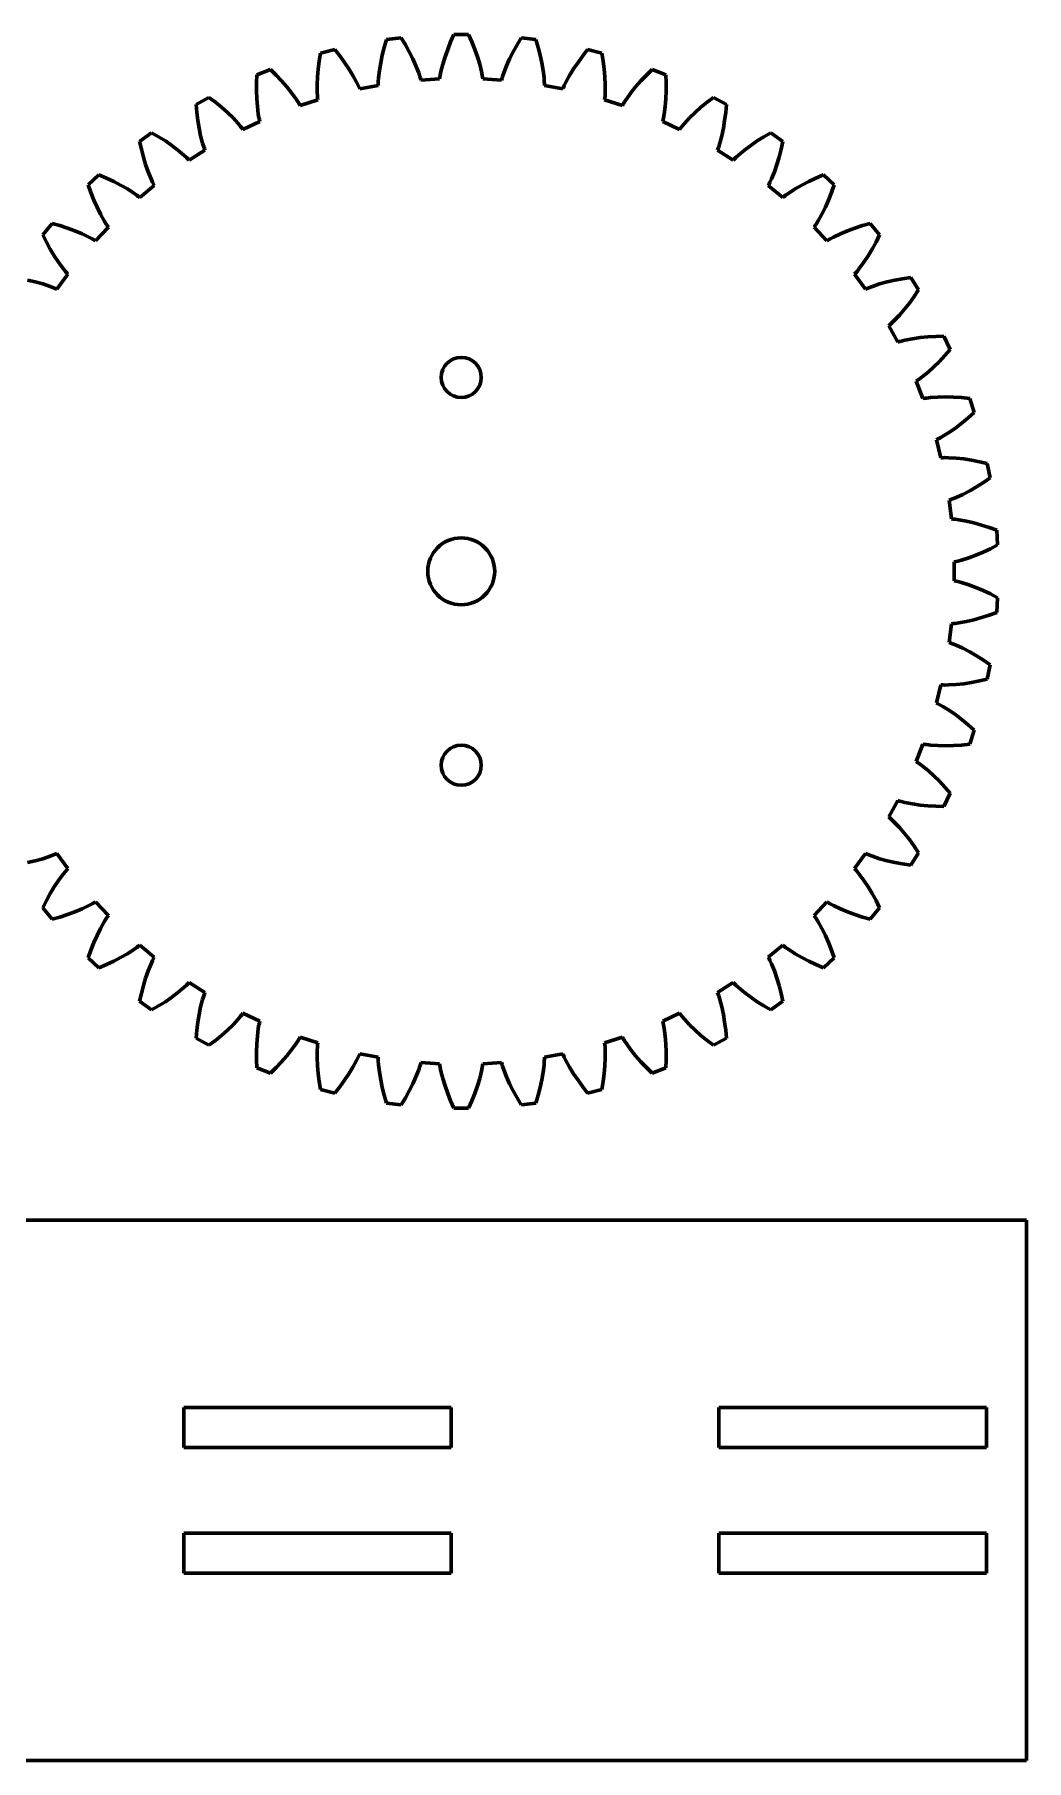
# Model space of a CAD drawing. Header units: millimetres. Extents: x -43 to 125, y -89 to 40.
# Drawn here: x 51.1 to 125.3, y -88.9 to 40.1 of the extents above; entities that cross this region are included whole.
import ezdxf

# ---------------------------------------------------------------- set-up
doc = ezdxf.new("R2010")
doc.units = ezdxf.units.MM
doc.linetypes.add('K5LT_BASIC', pattern=[0])

# ---------------------------------------------------------------- blocks, each defined once
blk = doc.blocks.new('U0')
at = {"color": 150, "linetype": 'K5LT_BASIC', "lineweight": 60, "true_color": 0x0080ff}
for p, q in [((125.26, -48.52), (-42.74, -48.52)), ((-42.74, -48.52), (-42.74, -88.92)), ((125.26, -88.92), (125.26, -48.52)), ((-42.74, -88.92), (125.26, -88.92))]:
    blk.add_line(p, q, dxfattribs=at)

msp = doc.modelspace()

# ---------------------------------------------------------------- linework, layer by layer
at = {"color": 150, "linetype": 'K5LT_BASIC', "lineweight": 60, "true_color": 0x0080ff}
for p, q in [((82.21, 39.59), (82.45, 40.14)), ((82.45, 40.14), (83.55, 40.14)), ((83.55, 40.14), (83.79, 39.59)), ((72.39, 38.15), (72.49, 38.74)), ((72.49, 38.74), (73.55, 39.02)), ((73.55, 39.02), (73.92, 38.54)), ((77.1, 38.6), (77.25, 39.18)), ((77.25, 39.18), (77.42, 39.76)), ((77.42, 39.76), (78.51, 39.89)), ((78.51, 39.89), (78.83, 39.38)), ((78.83, 39.38), (79.11, 38.85)), ((79.11, 38.85), (79.38, 38.33)), ((81.79, 38.48), (81.99, 39.03)), ((81.99, 39.03), (82.21, 39.59)), ((83.79, 39.59), (84.01, 39.03)), ((84.01, 39.03), (84.21, 38.48)), ((86.62, 38.33), (86.89, 38.85)), ((86.89, 38.85), (87.17, 39.38)), ((87.17, 39.38), (87.49, 39.89)), ((87.49, 39.89), (88.58, 39.76)), ((88.58, 39.76), (88.75, 39.18)), ((88.75, 39.18), (88.9, 38.6)), ((92.08, 38.54), (92.45, 39.02)), ((92.45, 39.02), (93.51, 38.74)), ((93.51, 38.74), (93.61, 38.15)), ((67.71, 37.12), (68.73, 37.52)), ((68.73, 37.52), (69.16, 37.1)), ((72.26, 36.97), (72.31, 37.56)), ((72.31, 37.56), (72.39, 38.15)), ((73.92, 38.54), (74.27, 38.06)), ((74.27, 38.06), (74.6, 37.57)), ((74.6, 37.57), (74.9, 37.08)), ((76.81, 36.89), (76.88, 37.46)), ((76.88, 37.46), (76.98, 38.03)), ((76.98, 38.03), (77.1, 38.6)), ((79.38, 38.33), (79.61, 37.8)), ((79.61, 37.8), (79.82, 37.27)), ((81.48, 37.37), (81.62, 37.93)), ((81.62, 37.93), (81.79, 38.48)), ((84.21, 38.48), (84.38, 37.93)), ((84.38, 37.93), (84.52, 37.37)), ((86.18, 37.27), (86.39, 37.8)), ((86.39, 37.8), (86.62, 38.33)), ((88.9, 38.6), (89.02, 38.03)), ((89.02, 38.03), (89.12, 37.46)), ((89.12, 37.46), (89.19, 36.89)), ((91.1, 37.08), (91.4, 37.57)), ((91.4, 37.57), (91.73, 38.06)), ((91.73, 38.06), (92.08, 38.54)), ((93.61, 38.15), (93.69, 37.56)), ((93.69, 37.56), (93.74, 36.97)), ((96.84, 37.1), (97.27, 37.52)), ((97.27, 37.52), (98.29, 37.12)), ((67.69, 36.52), (67.71, 37.12)), ((67.69, 35.92), (67.69, 36.52)), ((69.16, 37.1), (69.57, 36.67)), ((69.57, 36.67), (69.96, 36.22)), ((69.96, 36.22), (70.32, 35.77)), ((72.23, 36.39), (72.26, 36.97)), ((72.24, 35.82), (72.23, 36.39)), ((74.9, 37.08), (75.17, 36.58)), ((75.17, 36.58), (75.3, 36.32)), ((75.3, 36.32), (75.36, 36.19)), ((75.36, 36.19), (75.41, 36.07)), ((75.41, 36.07), (76.78, 36.33)), ((76.78, 36.47), (76.79, 36.61)), ((76.78, 36.33), (76.78, 36.47)), ((76.79, 36.61), (76.81, 36.89)), ((79.82, 37.27), (79.91, 37)), ((79.91, 37), (79.95, 36.87)), ((79.95, 36.87), (79.99, 36.73)), ((79.99, 36.73), (81.38, 36.82)), ((81.38, 36.82), (81.4, 36.96)), ((81.4, 36.96), (81.43, 37.1)), ((81.43, 37.1), (81.48, 37.37)), ((84.52, 37.37), (84.57, 37.1)), ((84.57, 37.1), (84.6, 36.96)), ((84.6, 36.96), (84.62, 36.82)), ((84.62, 36.82), (86.01, 36.73)), ((86.01, 36.73), (86.05, 36.87)), ((86.05, 36.87), (86.09, 37)), ((86.09, 37), (86.18, 37.27)), ((89.19, 36.89), (89.21, 36.61)), ((89.21, 36.61), (89.22, 36.47)), ((89.22, 36.47), (89.22, 36.33)), ((89.22, 36.33), (90.59, 36.07)), ((90.59, 36.07), (90.64, 36.19)), ((90.64, 36.19), (90.7, 36.32)), ((90.7, 36.32), (90.83, 36.58)), ((90.83, 36.58), (91.1, 37.08)), ((93.74, 36.97), (93.77, 36.39)), ((93.77, 36.39), (93.76, 35.82)), ((95.68, 35.77), (96.04, 36.22)), ((96.04, 36.22), (96.43, 36.67)), ((96.43, 36.67), (96.84, 37.1)), ((98.29, 37.12), (98.31, 36.52)), ((98.31, 36.52), (98.31, 35.92)), ((63.18, 34.91), (64.14, 35.44)), ((63.23, 34.31), (63.18, 34.91)), ((64.14, 35.44), (64.62, 35.07)), ((64.62, 35.07), (65.08, 34.7)), ((67.71, 35.33), (67.69, 35.92)), ((67.76, 34.76), (67.71, 35.33)), ((70.32, 35.77), (70.65, 35.31)), ((70.65, 35.31), (70.81, 35.07)), ((70.81, 35.07), (70.88, 34.95)), ((70.88, 34.95), (70.95, 34.83)), ((70.95, 34.83), (72.28, 35.26)), ((72.25, 35.54), (72.24, 35.82)), ((72.26, 35.4), (72.25, 35.54)), ((72.28, 35.26), (72.26, 35.4)), ((93.74, 35.4), (93.72, 35.26)), ((93.72, 35.26), (95.05, 34.83)), ((93.75, 35.54), (93.74, 35.4)), ((93.76, 35.82), (93.75, 35.54)), ((95.05, 34.83), (95.12, 34.95)), ((95.12, 34.95), (95.19, 35.07)), ((95.19, 35.07), (95.35, 35.31)), ((95.35, 35.31), (95.68, 35.77)), ((98.29, 35.33), (98.24, 34.76)), ((98.31, 35.92), (98.29, 35.33)), ((100.92, 34.7), (101.38, 35.07)), ((101.38, 35.07), (101.86, 35.44)), ((101.86, 35.44), (102.82, 34.91)), ((102.82, 34.91), (102.77, 34.31)), ((63.31, 33.72), (63.23, 34.31)), ((63.4, 33.14), (63.31, 33.72)), ((65.08, 34.7), (65.52, 34.3)), ((65.52, 34.3), (65.94, 33.9)), ((65.94, 33.9), (66.32, 33.48)), ((66.68, 33.05), (67.94, 33.64)), ((67.83, 34.19), (67.76, 34.76)), ((67.88, 33.91), (67.83, 34.19)), ((67.91, 33.78), (67.88, 33.91)), ((67.94, 33.64), (67.91, 33.78)), ((98.09, 33.78), (98.06, 33.64)), ((98.06, 33.64), (99.32, 33.05)), ((98.12, 33.91), (98.09, 33.78)), ((98.17, 34.19), (98.12, 33.91)), ((98.24, 34.76), (98.17, 34.19)), ((99.68, 33.48), (100.06, 33.9)), ((100.06, 33.9), (100.48, 34.3)), ((100.48, 34.3), (100.92, 34.7)), ((102.69, 33.72), (102.6, 33.14)), ((102.77, 34.31), (102.69, 33.72)), ((58.96, 32.15), (59.85, 32.8)), ((59.85, 32.8), (60.37, 32.49)), ((60.37, 32.49), (60.88, 32.18)), ((63.52, 32.57), (63.4, 33.14)), ((63.67, 32.02), (63.52, 32.57)), ((66.32, 33.48), (66.51, 33.26)), ((66.51, 33.26), (66.59, 33.16)), ((66.59, 33.16), (66.68, 33.05)), ((99.32, 33.05), (99.41, 33.16)), ((99.41, 33.16), (99.49, 33.26)), ((99.49, 33.26), (99.68, 33.48)), ((102.48, 32.57), (102.33, 32.02)), ((102.6, 33.14), (102.48, 32.57)), ((105.12, 32.18), (105.63, 32.49)), ((105.63, 32.49), (106.15, 32.8)), ((106.15, 32.8), (107.04, 32.15)), ((59.09, 31.56), (58.96, 32.15)), ((59.24, 30.98), (59.09, 31.56)), ((59.4, 30.42), (59.24, 30.98)), ((60.88, 32.18), (61.36, 31.84)), ((61.36, 31.84), (61.82, 31.49)), ((61.82, 31.49), (62.26, 31.13)), ((62.26, 31.13), (62.47, 30.94)), ((62.67, 30.74), (63.84, 31.49)), ((63.75, 31.75), (63.67, 32.02)), ((63.8, 31.62), (63.75, 31.75)), ((63.84, 31.49), (63.8, 31.62)), ((102.2, 31.62), (102.16, 31.49)), ((102.16, 31.49), (103.33, 30.74)), ((102.25, 31.75), (102.2, 31.62)), ((102.33, 32.02), (102.25, 31.75)), ((103.53, 30.94), (103.74, 31.13)), ((103.74, 31.13), (104.18, 31.49)), ((104.18, 31.49), (104.64, 31.84)), ((104.64, 31.84), (105.12, 32.18)), ((106.76, 30.98), (106.6, 30.42)), ((106.91, 31.56), (106.76, 30.98)), ((107.04, 32.15), (106.91, 31.56)), ((59.59, 29.87), (59.4, 30.42)), ((59.81, 29.34), (59.59, 29.87)), ((62.47, 30.94), (62.57, 30.84)), ((62.57, 30.84), (62.67, 30.74)), ((103.33, 30.74), (103.43, 30.84)), ((103.43, 30.84), (103.53, 30.94)), ((106.41, 29.87), (106.19, 29.34)), ((106.6, 30.42), (106.41, 29.87)), ((55.12, 28.89), (55.92, 29.64)), ((55.32, 28.32), (55.12, 28.89)), ((55.92, 29.64), (56.48, 29.4)), ((56.48, 29.4), (57.02, 29.15)), ((57.02, 29.15), (57.54, 28.88)), ((57.54, 28.88), (58.04, 28.59)), ((58.04, 28.59), (58.52, 28.28)), ((58.97, 27.95), (60.05, 28.84)), ((59.92, 29.09), (59.81, 29.34)), ((59.99, 28.96), (59.92, 29.09)), ((60.05, 28.84), (59.99, 28.96)), ((106.01, 28.96), (105.95, 28.84)), ((105.95, 28.84), (107.03, 27.95)), ((106.08, 29.09), (106.01, 28.96)), ((106.19, 29.34), (106.08, 29.09)), ((107.48, 28.28), (107.96, 28.59)), ((107.96, 28.59), (108.46, 28.88)), ((108.46, 28.88), (108.98, 29.15)), ((108.98, 29.15), (109.52, 29.4)), ((109.52, 29.4), (110.08, 29.64)), ((110.08, 29.64), (110.88, 28.89)), ((110.88, 28.89), (110.68, 28.32)), ((55.54, 27.76), (55.32, 28.32)), ((55.78, 27.22), (55.54, 27.76)), ((56.03, 26.7), (55.78, 27.22)), ((58.52, 28.28), (58.75, 28.12)), ((58.75, 28.12), (58.86, 28.03)), ((58.86, 28.03), (58.97, 27.95)), ((107.03, 27.95), (107.14, 28.03)), ((107.14, 28.03), (107.25, 28.12)), ((107.25, 28.12), (107.48, 28.28)), ((110.22, 27.22), (109.97, 26.7)), ((110.46, 27.76), (110.22, 27.22)), ((110.68, 28.32), (110.46, 27.76)), ((51.72, 25.16), (52.42, 26.01)), ((52.42, 26.01), (53, 25.85)), ((53, 25.85), (53.57, 25.66)), ((56.31, 26.21), (56.03, 26.7)), ((56.46, 25.97), (56.31, 26.21)), ((56.54, 25.85), (56.46, 25.97)), ((56.62, 25.73), (56.54, 25.85)), ((109.46, 25.85), (109.38, 25.73)), ((109.54, 25.97), (109.46, 25.85)), ((109.69, 26.21), (109.54, 25.97)), ((109.97, 26.7), (109.69, 26.21)), ((112.43, 25.66), (113, 25.85)), ((113, 25.85), (113.58, 26.01)), ((113.58, 26.01), (114.28, 25.16)), ((51.99, 24.62), (51.72, 25.16)), ((52.28, 24.1), (51.99, 24.62)), ((53.57, 25.66), (54.12, 25.46)), ((54.12, 25.46), (54.65, 25.24)), ((54.65, 25.24), (55.17, 24.99)), ((55.17, 24.99), (55.42, 24.86)), ((55.42, 24.86), (55.54, 24.79)), ((55.54, 24.79), (55.66, 24.72)), ((55.66, 24.72), (56.62, 25.73)), ((109.38, 25.73), (110.34, 24.72)), ((110.34, 24.72), (110.46, 24.79)), ((110.46, 24.79), (110.58, 24.86)), ((110.58, 24.86), (110.83, 24.99)), ((110.83, 24.99), (111.35, 25.24)), ((111.35, 25.24), (111.88, 25.46)), ((111.88, 25.46), (112.43, 25.66)), ((114.01, 24.62), (113.72, 24.1)), ((114.28, 25.16), (114.01, 24.62)), ((52.58, 23.6), (52.28, 24.1)), ((52.9, 23.11), (52.58, 23.6)), ((113.42, 23.6), (113.1, 23.11)), ((113.72, 24.1), (113.42, 23.6)), ((52.78, 21.1), (53.6, 22.22)), ((53.24, 22.65), (52.9, 23.11)), ((53.41, 22.43), (53.24, 22.65)), ((53.51, 22.33), (53.41, 22.43)), ((53.6, 22.22), (53.51, 22.33)), ((112.49, 22.33), (112.4, 22.22)), ((112.4, 22.22), (113.22, 21.1)), ((112.59, 22.43), (112.49, 22.33)), ((112.76, 22.65), (112.59, 22.43)), ((113.1, 23.11), (112.76, 22.65)), ((116, 21.88), (116.6, 21.97)), ((116.6, 21.97), (117.19, 21.05)), ((50.58, 21.77), (51.16, 21.64)), ((51.16, 21.64), (51.72, 21.49)), ((51.72, 21.49), (52.26, 21.3)), ((52.26, 21.3), (52.52, 21.2)), ((52.52, 21.2), (52.65, 21.15)), ((52.65, 21.15), (52.78, 21.1)), ((113.22, 21.1), (113.35, 21.15)), ((113.35, 21.15), (113.48, 21.2)), ((113.48, 21.2), (113.74, 21.3)), ((113.74, 21.3), (114.28, 21.49)), ((114.28, 21.49), (114.84, 21.64)), ((114.84, 21.64), (115.42, 21.77)), ((115.42, 21.77), (116, 21.88)), ((117.19, 21.05), (116.85, 20.54)), ((116.14, 19.6), (115.76, 19.16)), ((116.5, 20.06), (116.14, 19.6)), ((116.85, 20.54), (116.5, 20.06)), ((115.06, 18.46), (114.96, 18.36)), ((114.96, 18.36), (115.63, 17.14)), ((115.16, 18.55), (115.06, 18.46)), ((115.37, 18.75), (115.16, 18.55)), ((115.76, 19.16), (115.37, 18.75)), ((115.63, 17.14), (115.76, 17.18)), ((115.76, 17.18), (115.9, 17.22)), ((115.9, 17.22), (116.17, 17.28)), ((116.17, 17.28), (116.73, 17.39)), ((116.73, 17.39), (117.3, 17.48)), ((117.3, 17.48), (117.89, 17.54)), ((117.89, 17.54), (118.48, 17.57)), ((118.48, 17.57), (119.09, 17.59)), ((119.09, 17.59), (119.55, 16.59)), ((118.75, 15.7), (118.33, 15.29)), ((119.16, 16.14), (118.75, 15.7)), ((119.55, 16.59), (119.16, 16.14)), ((117.12, 14.29), (117, 14.21)), ((117, 14.21), (117.52, 12.92)), ((117.24, 14.37), (117.12, 14.29)), ((117.46, 14.54), (117.24, 14.37)), ((117.9, 14.9), (117.46, 14.54)), ((118.33, 15.29), (117.9, 14.9)), ((117.52, 12.92), (117.66, 12.94)), ((117.66, 12.94), (117.79, 12.96)), ((117.79, 12.96), (118.08, 12.99)), ((118.08, 12.99), (118.64, 13.03)), ((118.64, 13.03), (119.22, 13.04)), ((119.22, 13.04), (119.81, 13.03)), ((119.81, 13.03), (120.41, 12.99)), ((120.41, 12.99), (121.01, 12.93)), ((121.01, 12.93), (121.35, 11.88)), ((121.35, 11.88), (120.9, 11.48)), ((119.5, 10.41), (119.01, 10.11)), ((119.97, 10.74), (119.5, 10.41)), ((120.44, 11.1), (119.97, 10.74)), ((120.9, 11.48), (120.44, 11.1)), ((118.64, 9.9), (118.52, 9.84)), ((118.52, 9.84), (118.86, 8.49)), ((118.77, 9.97), (118.64, 9.9)), ((119.01, 10.11), (118.77, 9.97)), ((118.86, 8.49), (119, 8.49)), ((119, 8.49), (119.14, 8.5)), ((119.14, 8.5), (119.43, 8.49)), ((119.43, 8.49), (120, 8.46)), ((120, 8.46), (120.57, 8.4)), ((120.57, 8.4), (121.15, 8.31)), ((121.15, 8.31), (121.74, 8.2)), ((121.74, 8.2), (122.33, 8.06)), ((122.33, 8.06), (122.53, 6.98)), ((122.04, 6.64), (121.53, 6.32)), ((122.53, 6.98), (122.04, 6.64)), ((119.6, 5.36), (119.47, 5.31)), ((119.47, 5.31), (119.65, 3.93)), ((119.73, 5.41), (119.6, 5.36)), ((119.99, 5.51), (119.73, 5.41)), ((120.51, 5.75), (119.99, 5.51)), ((121.03, 6.02), (120.51, 5.75)), ((121.53, 6.32), (121.03, 6.02)), ((119.65, 3.93), (119.78, 3.91)), ((119.78, 3.91), (119.92, 3.9)), ((119.92, 3.9), (120.2, 3.86)), ((120.2, 3.86), (120.77, 3.76)), ((120.77, 3.76), (121.33, 3.62)), ((121.33, 3.62), (121.89, 3.46)), ((121.89, 3.46), (122.46, 3.28)), ((122.46, 3.28), (123.03, 3.07)), ((123.03, 3.07), (123.1, 1.97)), ((122.02, 1.44), (121.48, 1.21)), ((122.56, 1.69), (122.02, 1.44)), ((123.1, 1.97), (122.56, 1.69)), ((119.99, 0.73), (119.85, 0.7)), ((119.85, 0.7), (119.85, -0.7)), ((120.12, 0.76), (119.99, 0.73)), ((120.39, 0.83), (120.12, 0.76)), ((120.94, 1.01), (120.39, 0.83)), ((121.48, 1.21), (120.94, 1.01)), ((119.85, -0.7), (119.99, -0.73)), ((119.99, -0.73), (120.12, -0.76)), ((120.12, -0.76), (120.39, -0.83)), ((120.39, -0.83), (120.94, -1.01)), ((120.94, -1.01), (121.48, -1.21)), ((121.48, -1.21), (122.02, -1.44)), ((122.02, -1.44), (122.56, -1.69)), ((122.56, -1.69), (123.1, -1.97)), ((123.1, -1.97), (123.03, -3.07)), ((120.2, -3.86), (119.92, -3.9)), ((120.77, -3.76), (120.2, -3.86)), ((121.33, -3.62), (120.77, -3.76)), ((121.89, -3.46), (121.33, -3.62)), ((122.46, -3.28), (121.89, -3.46)), ((123.03, -3.07), (122.46, -3.28)), ((119.65, -3.93), (119.47, -5.31)), ((119.78, -3.91), (119.65, -3.93)), ((119.92, -3.9), (119.78, -3.91)), ((119.47, -5.31), (119.6, -5.36)), ((119.6, -5.36), (119.73, -5.41)), ((119.73, -5.41), (119.99, -5.51)), ((119.99, -5.51), (120.51, -5.75)), ((120.51, -5.75), (121.03, -6.02)), ((121.03, -6.02), (121.53, -6.32)), ((121.53, -6.32), (122.04, -6.64)), ((122.04, -6.64), (122.53, -6.98)), ((122.53, -6.98), (122.33, -8.06)), ((118.86, -8.49), (118.52, -9.84)), ((119, -8.49), (118.86, -8.49)), ((119.14, -8.5), (119, -8.49)), ((119.43, -8.49), (119.14, -8.5)), ((120, -8.46), (119.43, -8.49)), ((120.57, -8.4), (120, -8.46)), ((121.15, -8.31), (120.57, -8.4)), ((121.74, -8.2), (121.15, -8.31)), ((122.33, -8.06), (121.74, -8.2)), ((118.52, -9.84), (118.64, -9.9)), ((118.64, -9.9), (118.77, -9.97)), ((118.77, -9.97), (119.01, -10.11)), ((119.01, -10.11), (119.5, -10.41)), ((119.5, -10.41), (119.97, -10.74)), ((119.97, -10.74), (120.44, -11.1)), ((120.44, -11.1), (120.9, -11.48)), ((120.9, -11.48), (121.35, -11.88)), ((121.35, -11.88), (121.01, -12.93)), ((117.52, -12.92), (117, -14.21)), ((117.66, -12.94), (117.52, -12.92)), ((117.79, -12.96), (117.66, -12.94)), ((118.08, -12.99), (117.79, -12.96)), ((118.64, -13.03), (118.08, -12.99)), ((119.22, -13.04), (118.64, -13.03)), ((119.81, -13.03), (119.22, -13.04)), ((120.41, -12.99), (119.81, -13.03)), ((121.01, -12.93), (120.41, -12.99)), ((117, -14.21), (117.12, -14.29)), ((117.12, -14.29), (117.24, -14.37)), ((117.24, -14.37), (117.46, -14.54)), ((117.46, -14.54), (117.9, -14.9)), ((117.9, -14.9), (118.33, -15.29)), ((118.33, -15.29), (118.75, -15.7)), ((118.75, -15.7), (119.16, -16.14)), ((119.55, -16.59), (119.09, -17.59)), ((119.16, -16.14), (119.55, -16.59)), ((115.63, -17.14), (114.96, -18.36)), ((115.76, -17.18), (115.63, -17.14)), ((115.9, -17.22), (115.76, -17.18)), ((116.17, -17.28), (115.9, -17.22)), ((116.73, -17.39), (116.17, -17.28)), ((117.3, -17.48), (116.73, -17.39)), ((117.89, -17.54), (117.3, -17.48)), ((118.48, -17.57), (117.89, -17.54)), ((119.09, -17.59), (118.48, -17.57)), ((114.96, -18.36), (115.06, -18.46)), ((115.06, -18.46), (115.16, -18.55)), ((115.16, -18.55), (115.37, -18.75)), ((115.37, -18.75), (115.76, -19.16)), ((115.76, -19.16), (116.14, -19.6)), ((116.14, -19.6), (116.5, -20.06)), ((116.5, -20.06), (116.85, -20.54)), ((116.85, -20.54), (117.19, -21.05)), ((51.16, -21.64), (50.58, -21.77)), ((51.72, -21.49), (51.16, -21.64)), ((52.26, -21.31), (51.72, -21.49)), ((52.52, -21.2), (52.26, -21.31)), ((52.65, -21.15), (52.52, -21.2)), ((52.78, -21.1), (52.65, -21.15)), ((53.6, -22.22), (52.78, -21.1)), ((113.22, -21.1), (112.4, -22.22)), ((113.35, -21.15), (113.22, -21.1)), ((113.48, -21.2), (113.35, -21.15)), ((113.74, -21.31), (113.48, -21.2)), ((114.28, -21.49), (113.74, -21.31)), ((114.84, -21.64), (114.28, -21.49)), ((115.42, -21.77), (114.84, -21.64)), ((116, -21.88), (115.42, -21.77)), ((116.6, -21.97), (116, -21.88)), ((117.19, -21.05), (116.6, -21.97)), ((52.58, -23.6), (52.9, -23.11)), ((52.9, -23.11), (53.24, -22.65)), ((53.24, -22.65), (53.41, -22.44)), ((53.41, -22.44), (53.51, -22.33)), ((53.51, -22.33), (53.6, -22.22)), ((112.4, -22.22), (112.49, -22.33)), ((112.49, -22.33), (112.59, -22.44)), ((112.59, -22.44), (112.76, -22.65)), ((112.76, -22.65), (113.1, -23.11)), ((113.1, -23.11), (113.42, -23.6)), ((51.99, -24.62), (52.28, -24.1)), ((52.28, -24.1), (52.58, -23.6)), ((113.42, -23.6), (113.72, -24.1)), ((113.72, -24.1), (114.01, -24.62)), ((51.72, -25.16), (51.99, -24.62)), ((52.42, -26.01), (51.72, -25.16)), ((53.57, -25.66), (53, -25.85)), ((54.12, -25.46), (53.57, -25.66)), ((54.65, -25.24), (54.12, -25.46)), ((55.17, -24.99), (54.65, -25.24)), ((55.42, -24.86), (55.17, -24.99)), ((55.54, -24.79), (55.42, -24.86)), ((55.66, -24.72), (55.54, -24.79)), ((56.62, -25.73), (55.66, -24.72)), ((56.54, -25.85), (56.62, -25.73)), ((110.34, -24.72), (109.38, -25.73)), ((109.38, -25.73), (109.46, -25.85)), ((110.46, -24.79), (110.34, -24.72)), ((110.58, -24.86), (110.46, -24.79)), ((110.83, -24.99), (110.58, -24.86)), ((111.35, -25.24), (110.83, -24.99)), ((111.88, -25.46), (111.35, -25.24)), ((112.43, -25.66), (111.88, -25.46)), ((113, -25.85), (112.43, -25.66)), ((114.28, -25.16), (113.58, -26.01)), ((114.01, -24.62), (114.28, -25.16)), ((53, -25.85), (52.42, -26.01)), ((55.78, -27.22), (56.03, -26.7)), ((56.03, -26.7), (56.31, -26.21)), ((56.31, -26.21), (56.46, -25.97)), ((56.46, -25.97), (56.54, -25.85)), ((109.46, -25.85), (109.54, -25.97)), ((109.54, -25.97), (109.69, -26.21)), ((109.69, -26.21), (109.97, -26.7)), ((109.97, -26.7), (110.22, -27.22)), ((113.58, -26.01), (113, -25.85)), ((55.12, -28.89), (55.32, -28.32)), ((55.32, -28.32), (55.54, -27.76)), ((55.54, -27.76), (55.78, -27.22)), ((58.52, -28.28), (58.04, -28.59)), ((58.75, -28.12), (58.52, -28.28)), ((58.86, -28.03), (58.75, -28.12)), ((58.97, -27.95), (58.86, -28.03)), ((60.05, -28.84), (58.97, -27.95)), ((107.03, -27.95), (105.95, -28.84)), ((107.14, -28.03), (107.03, -27.95)), ((107.25, -28.12), (107.14, -28.03)), ((107.48, -28.28), (107.25, -28.12)), ((107.96, -28.59), (107.48, -28.28)), ((110.22, -27.22), (110.46, -27.76)), ((110.46, -27.76), (110.68, -28.32)), ((110.68, -28.32), (110.88, -28.89)), ((55.92, -29.64), (55.12, -28.89)), ((56.48, -29.4), (55.92, -29.64)), ((57.02, -29.15), (56.48, -29.4)), ((57.54, -28.88), (57.02, -29.15)), ((58.04, -28.59), (57.54, -28.88)), ((59.59, -29.87), (59.81, -29.34)), ((59.81, -29.34), (59.92, -29.09)), ((59.92, -29.09), (59.99, -28.96)), ((59.99, -28.96), (60.05, -28.84)), ((105.95, -28.84), (106.01, -28.96)), ((106.01, -28.96), (106.08, -29.09)), ((106.08, -29.09), (106.19, -29.34)), ((106.19, -29.34), (106.41, -29.87)), ((108.46, -28.88), (107.96, -28.59)), ((108.98, -29.15), (108.46, -28.88)), ((109.52, -29.4), (108.98, -29.15)), ((110.08, -29.64), (109.52, -29.4)), ((110.88, -28.89), (110.08, -29.64)), ((59.24, -30.98), (59.4, -30.42)), ((59.4, -30.42), (59.59, -29.87)), ((62.47, -30.94), (62.26, -31.13)), ((62.57, -30.84), (62.47, -30.94)), ((62.67, -30.74), (62.57, -30.84)), ((63.84, -31.49), (62.67, -30.74)), ((103.33, -30.74), (102.16, -31.49)), ((103.43, -30.84), (103.33, -30.74)), ((103.53, -30.94), (103.43, -30.84)), ((103.74, -31.13), (103.53, -30.94)), ((106.41, -29.87), (106.6, -30.42)), ((106.6, -30.42), (106.76, -30.98)), ((58.96, -32.15), (59.09, -31.56)), ((59.85, -32.8), (58.96, -32.15)), ((59.09, -31.56), (59.24, -30.98)), ((60.88, -32.18), (60.37, -32.49)), ((61.36, -31.84), (60.88, -32.18)), ((61.82, -31.49), (61.36, -31.84)), ((62.26, -31.13), (61.82, -31.49)), ((63.52, -32.57), (63.67, -32.02)), ((63.67, -32.02), (63.75, -31.75)), ((63.75, -31.75), (63.8, -31.62)), ((63.8, -31.62), (63.84, -31.49)), ((102.16, -31.49), (102.2, -31.62)), ((102.2, -31.62), (102.25, -31.75)), ((102.25, -31.75), (102.33, -32.02)), ((102.33, -32.02), (102.48, -32.57)), ((104.18, -31.49), (103.74, -31.13)), ((104.64, -31.84), (104.18, -31.49)), ((105.12, -32.18), (104.64, -31.84)), ((105.63, -32.49), (105.12, -32.18)), ((107.04, -32.15), (106.15, -32.8)), ((106.76, -30.98), (106.91, -31.56)), ((106.91, -31.56), (107.04, -32.15)), ((60.37, -32.49), (59.85, -32.8)), ((63.31, -33.72), (63.4, -33.14)), ((63.4, -33.14), (63.52, -32.57)), ((66.32, -33.48), (65.94, -33.9)), ((66.51, -33.27), (66.32, -33.48)), ((66.59, -33.16), (66.51, -33.27)), ((66.68, -33.05), (66.59, -33.16)), ((67.94, -33.64), (66.68, -33.05)), ((99.32, -33.05), (98.06, -33.64)), ((99.41, -33.16), (99.32, -33.05)), ((99.49, -33.27), (99.41, -33.16)), ((99.68, -33.48), (99.49, -33.27)), ((100.06, -33.9), (99.68, -33.48)), ((102.48, -32.57), (102.6, -33.14)), ((102.6, -33.14), (102.69, -33.72)), ((106.15, -32.8), (105.63, -32.49)), ((63.18, -34.91), (63.23, -34.31)), ((63.23, -34.31), (63.31, -33.72)), ((65.08, -34.7), (64.62, -35.07)), ((65.52, -34.3), (65.08, -34.7)), ((65.94, -33.9), (65.52, -34.3)), ((67.71, -35.33), (67.76, -34.76)), ((67.76, -34.76), (67.83, -34.19)), ((67.83, -34.19), (67.88, -33.91)), ((67.88, -33.91), (67.91, -33.78)), ((67.91, -33.78), (67.94, -33.64)), ((70.95, -34.83), (70.88, -34.95)), ((72.28, -35.26), (70.95, -34.83)), ((95.05, -34.83), (93.72, -35.26)), ((95.12, -34.95), (95.05, -34.83)), ((98.06, -33.64), (98.09, -33.78)), ((98.09, -33.78), (98.12, -33.91)), ((98.12, -33.91), (98.17, -34.19)), ((98.17, -34.19), (98.24, -34.76)), ((98.24, -34.76), (98.29, -35.33)), ((100.48, -34.3), (100.06, -33.9)), ((100.92, -34.7), (100.48, -34.3)), ((101.38, -35.07), (100.92, -34.7)), ((102.69, -33.72), (102.77, -34.31)), ((102.77, -34.31), (102.82, -34.91)), ((64.14, -35.44), (63.18, -34.91)), ((64.62, -35.07), (64.14, -35.44)), ((67.69, -35.92), (67.71, -35.33)), ((67.69, -36.52), (67.69, -35.92)), ((70.32, -35.77), (69.96, -36.22)), ((70.65, -35.31), (70.32, -35.77)), ((70.81, -35.07), (70.65, -35.31)), ((70.88, -34.95), (70.81, -35.07)), ((72.23, -36.39), (72.24, -35.82)), ((72.24, -35.82), (72.25, -35.54)), ((72.25, -35.54), (72.26, -35.4)), ((72.26, -35.4), (72.28, -35.26)), ((75.41, -36.07), (75.36, -36.19)), ((76.78, -36.33), (75.41, -36.07)), ((90.59, -36.07), (89.22, -36.33)), ((90.64, -36.19), (90.59, -36.07)), ((93.72, -35.26), (93.74, -35.4)), ((93.74, -35.4), (93.75, -35.54)), ((93.75, -35.54), (93.76, -35.82)), ((93.76, -35.82), (93.77, -36.39)), ((95.19, -35.07), (95.12, -34.95)), ((95.35, -35.31), (95.19, -35.07)), ((95.68, -35.77), (95.35, -35.31)), ((96.04, -36.22), (95.68, -35.77)), ((98.29, -35.33), (98.31, -35.92)), ((98.31, -35.92), (98.31, -36.52)), ((101.86, -35.44), (101.38, -35.07)), ((102.82, -34.91), (101.86, -35.44)), ((67.71, -37.12), (67.69, -36.52)), ((68.73, -37.52), (67.71, -37.12)), ((69.16, -37.1), (68.73, -37.52)), ((69.57, -36.67), (69.16, -37.1)), ((69.96, -36.22), (69.57, -36.67)), ((72.26, -36.97), (72.23, -36.39)), ((72.31, -37.56), (72.26, -36.97)), ((74.9, -37.08), (74.6, -37.57)), ((75.17, -36.58), (74.9, -37.08)), ((75.3, -36.32), (75.17, -36.58)), ((75.36, -36.19), (75.3, -36.32)), ((76.78, -36.47), (76.78, -36.33)), ((76.79, -36.61), (76.78, -36.47)), ((76.81, -36.89), (76.79, -36.61)), ((76.88, -37.46), (76.81, -36.89)), ((79.82, -37.27), (79.61, -37.8)), ((79.91, -37), (79.82, -37.27)), ((79.95, -36.87), (79.91, -37)), ((79.99, -36.73), (79.95, -36.87)), ((81.38, -36.82), (79.99, -36.73)), ((81.4, -36.96), (81.38, -36.82)), ((81.43, -37.1), (81.4, -36.96)), ((81.48, -37.37), (81.43, -37.1)), ((81.62, -37.93), (81.48, -37.37)), ((84.52, -37.37), (84.38, -37.93)), ((84.57, -37.1), (84.52, -37.37)), ((84.6, -36.96), (84.57, -37.1)), ((84.62, -36.82), (84.6, -36.96)), ((86.01, -36.73), (84.62, -36.82)), ((86.05, -36.87), (86.01, -36.73)), ((86.09, -37), (86.05, -36.87)), ((86.18, -37.27), (86.09, -37)), ((86.39, -37.8), (86.18, -37.27)), ((89.19, -36.89), (89.12, -37.46)), ((89.21, -36.61), (89.19, -36.89)), ((89.22, -36.47), (89.21, -36.61)), ((89.22, -36.33), (89.22, -36.47)), ((90.7, -36.32), (90.64, -36.19)), ((90.83, -36.58), (90.7, -36.32)), ((91.1, -37.08), (90.83, -36.58)), ((91.4, -37.57), (91.1, -37.08)), ((93.74, -36.97), (93.69, -37.56)), ((93.77, -36.39), (93.74, -36.97)), ((96.43, -36.67), (96.04, -36.22)), ((96.84, -37.1), (96.43, -36.67)), ((97.27, -37.52), (96.84, -37.1)), ((98.29, -37.12), (97.27, -37.52)), ((98.31, -36.52), (98.29, -37.12)), ((72.39, -38.15), (72.31, -37.56)), ((72.49, -38.74), (72.39, -38.15)), ((73.92, -38.54), (73.55, -39.02)), ((74.27, -38.06), (73.92, -38.54)), ((74.6, -37.57), (74.27, -38.06)), ((76.98, -38.03), (76.88, -37.46)), ((77.1, -38.6), (76.98, -38.03)), ((77.25, -39.18), (77.1, -38.6)), ((79.38, -38.33), (79.11, -38.85)), ((79.61, -37.8), (79.38, -38.33)), ((81.79, -38.48), (81.62, -37.93)), ((81.99, -39.04), (81.79, -38.48)), ((84.21, -38.48), (84.01, -39.04)), ((84.38, -37.93), (84.21, -38.48)), ((86.62, -38.33), (86.39, -37.8)), ((86.89, -38.85), (86.62, -38.33)), ((88.9, -38.6), (88.75, -39.18)), ((89.02, -38.03), (88.9, -38.6)), ((89.12, -37.46), (89.02, -38.03)), ((91.73, -38.06), (91.4, -37.57)), ((92.08, -38.54), (91.73, -38.06)), ((92.45, -39.02), (92.08, -38.54)), ((93.61, -38.15), (93.51, -38.74)), ((93.69, -37.56), (93.61, -38.15)), ((73.55, -39.02), (72.49, -38.74)), ((77.42, -39.76), (77.25, -39.18)), ((78.51, -39.89), (77.42, -39.76)), ((78.83, -39.38), (78.51, -39.89)), ((79.11, -38.85), (78.83, -39.38)), ((82.21, -39.59), (81.99, -39.04)), ((82.45, -40.14), (82.21, -39.59)), ((83.79, -39.59), (83.55, -40.14)), ((84.01, -39.04), (83.79, -39.59)), ((87.17, -39.38), (86.89, -38.85)), ((87.49, -39.89), (87.17, -39.38)), ((88.58, -39.76), (87.49, -39.89)), ((88.75, -39.18), (88.58, -39.76)), ((93.51, -38.74), (92.45, -39.02)), ((83.55, -40.14), (82.45, -40.14)), ((62.26, -62.52), (82.26, -62.52)), ((62.26, -65.52), (62.26, -62.52)), ((82.26, -62.52), (82.26, -65.52)), ((102.26, -65.52), (102.26, -62.52)), ((102.26, -62.52), (122.26, -62.52)), ((122.26, -62.52), (122.26, -65.52)), ((82.26, -65.52), (62.26, -65.52)), ((122.26, -65.52), (102.26, -65.52)), ((62.26, -71.92), (82.26, -71.92)), ((62.26, -74.92), (62.26, -71.92)), ((82.26, -71.92), (82.26, -74.92)), ((102.26, -74.92), (102.26, -71.92)), ((102.26, -71.92), (122.26, -71.92)), ((122.26, -71.92), (122.26, -74.92)), ((82.26, -74.92), (62.26, -74.92)), ((122.26, -74.92), (102.26, -74.92))]:
    msp.add_line(p, q, dxfattribs=at)
for centre, radius in [((83, 14.5), 1.5), ((83, 0), 2.5), ((83, -14.5), 1.5)]:
    msp.add_circle(centre, radius, dxfattribs=at)

# ---------------------------------------------------------------- block references
msp.add_blockref('U0', (0, 0))

doc.saveas('drawing.dxf')
